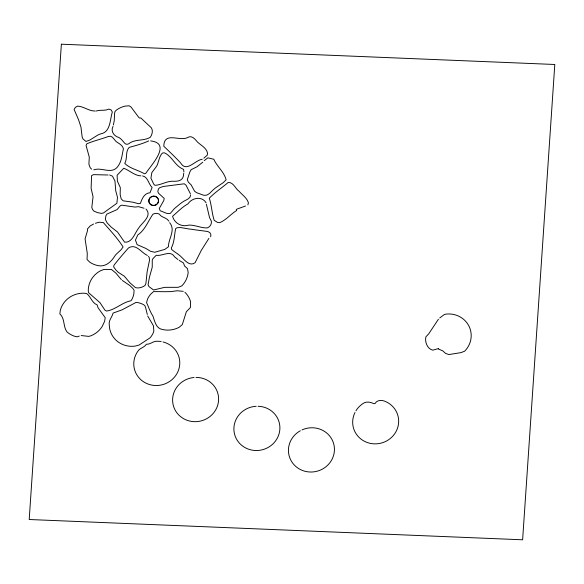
<?xml version="1.0" encoding="UTF-8"?>
<svg xmlns="http://www.w3.org/2000/svg" width="584" height="584" viewBox="0 0 584 584"><rect width="100%" height="100%" fill="white"/><g stroke="black" fill="none" stroke-linecap="round" stroke-linejoin="round"><path stroke-width="0.88" d="M183.916 171.973L183.588 169.397C175.025 166.104 172.309 156.388 164.359 152.804L162.673 152.971L161.359 154.191L159.695 157.468L157.549 164.221A11.205 10.716 -15.1 0 1 155.95 167.133L151.847 172.579L150.928 178.193L153.709 184.121L154.979 185.34C160.615 185.077 165.834 181.653 171.696 181.23C178.032 181.507 183.668 181.215 183.726 173.273M190.661 194.866C190.472 199.283 185.121 199.896 182.303 202.232A94.484 90.352 -15.1 0 1 180.273 203.714L174.361 208.649L170.375 213.35C166.688 214.481 163.608 211.62 160.198 210.795L159.293 208.408L163.732 200.648L164.221 198.421L158.447 193.143L157.826 191.472L158.125 190.004L158.622 188.661L159.885 187.595L163.33 186.464L184.281 183.792L186.062 185.237L190.369 193.713M210.663 236.797L210.875 234.498L209.809 232.607L207.773 231.498L193.706 229.643A25.579 24.462 -15.1 0 0 190.369 229.132A29.835 28.536 -15.1 0 1 186.756 228.592L180.587 227.548L177.083 227.716L175.674 228.636C174.236 235.038 174.565 241.827 171.368 247.937L171.587 249.419C174.871 252.339 179.135 254.405 182.201 257.814C185.551 261.128 190.107 266.501 195.129 262.669L201.224 250.507L208.889 238.374M247.901 204.918L248.412 202.677C246.886 197.815 242.36 195.012 239.075 191.282C235.243 188.574 233.52 182.208 228.213 182.442C222.015 187.756 214.846 192.443 209.298 198.195C211.685 205.4 211.824 213.16 214.197 220.314L217.642 222.489L219.767 222.65C226.293 219.905 230.695 214.145 236.629 210.496L236.25 209.634L236.892 209.123L245.506 205.999M113.332 124.976L114.238 120.8L114.573 113.405L115.099 111.369L116.464 110.055A23.075 22.068 -15.1 0 1 125.188 106.098L129.144 105.792L131.05 107.047L138.846 117.486L139.671 118.092L140.759 117.895L151.365 127.83C153.256 130.765 152.132 134.597 150.3 137.284C143.569 141.328 134.962 138.744 128.575 143.839A3.022 2.891 -15.1 0 1 124.633 143.131L121.815 139.905A11.884 11.366 -15.1 0 0 118.859 137.532C113.997 136.087 110.405 131.349 113.033 126.348M438.423 319.207L428.722 333.836L425.889 336.822C424.685 341.925 427.269 348.852 432.788 350.166L438.62 348.531L438.336 348.962L442.76 350.86L445.629 353.444L448.957 354.554L460.995 352.619L464.66 351.188A23.075 22.068 -15.1 0 0 468.996 326.186A23.075 22.068 -15.1 0 0 446.227 314.082L444.358 314.506L439.723 317.973M204.21 160.666L207.853 157.833L213.795 159.264C217 166.535 224.037 171.776 226.118 179.777L223.183 182.704L215.197 188.099A101.835 97.389 -15.1 0 0 212.401 190.581L209.532 193.457L207.152 194.939A6.577 6.293 -15.1 0 1 203.042 195.041L196.735 192.72L194.633 191.304L191.165 184.894L188.282 182.077L187.311 179.558L189.873 171.93L191.158 169.674L197.166 166.681L202.794 162.169M203.823 158.176L207.211 155.249L207.583 153.366C206.575 147.891 201.195 145.562 197.509 142.065C194.983 139.153 191.691 134.729 187.391 137.656C179.441 141.547 164.038 131.203 163.812 146.27C169.513 151.731 175.258 157.162 180.536 162.819C186.486 172.908 194.757 160.264 202.239 159.257M93.601 224.008L90.243 225.898L87.52 228.87L87.439 230.928L85.074 238.841L87.279 253.39L87.045 259.508L89.863 262.252A23.075 22.068 -15.1 0 0 98.638 265.713C105.529 266.976 111.288 261.814 114.647 256.252A15.556 14.877 -15.1 0 1 117.596 252.967L121.143 249.689L123.1 246.915C117.369 238.111 110.193 230.366 103.237 222.504L99.105 222.234L95.382 223.27M79.307 336.055L77.292 336.8L75.409 336.515A23.075 22.068 -15.1 0 1 67.138 332.07C62.875 326.668 65.218 318.827 59.86 313.9L60.32 310.243A23.075 22.068 -15.1 0 1 85.067 293.277L86.914 293.686C90.921 296.942 91.987 302.95 97.163 304.899L98.017 307.695L105.215 317.681L104.616 321.324L102.229 326.427A23.075 22.068 -15.1 0 1 90.542 335.924L88.68 336.384L81.176 335.537M148.672 140.912C142.481 143.781 135.795 145.599 129.254 147.35C125.1 151.446 127.684 158.439 124.757 163.396C129.962 168.615 138.196 170.046 144.467 173.791L145.686 173.455C151.183 164.995 172.09 143.423 150.65 140.905M93.768 169.871C101.331 166.987 110.595 174.09 116.902 167.615C121.727 162.352 121.852 155.293 123.436 148.796C122.574 145.109 118.968 143.591 116.194 141.613C113.887 139.488 112.354 135.108 108.434 136.444C101.353 139.131 93.812 140.788 86.834 143.795L86.067 145.452L89.286 157.162L88.907 164.228L90.206 167.747L91.637 169.185M96.214 111.018C100.353 109.5 104.74 111.215 108.821 109.091L111.048 109.85L112.34 111.967C109.909 119.384 110.661 131.977 101.025 133.787A13.695 13.096 -15.1 0 0 97.185 135.452L89.848 140.065L85.921 141.445L82.913 138.839L82.147 136.897L80.95 127.071L78.548 119.713L74.124 109.522L75.38 107.347L77.643 106.12C83.753 106.397 88.914 111.208 95.258 111.026M108.069 174.996L93.528 174.638L91.579 175.616L91.111 188.303L93.06 196.815L91.805 207.357L92.535 209.539L93.944 211.109L97.594 212.649L101.419 213.379L103.426 212.985L116.888 203.261L117.479 197.312L115.734 190.815L114.968 181.055L112.478 176.178L109.639 174.959M140.963 175.886C134.459 175.623 129.626 170.404 123.75 168.243L117.114 175.266L117.391 181.12L120.319 187.617L120.151 194.545L121.173 198.808L123.107 200.794L133.174 202.254L138.51 203.721L140.364 203.458C142.073 198.808 144.146 193.187 150.015 192.742L152.11 187.479C148.453 184.077 148.037 176.894 142.554 175.908M183.274 291.336L177.2 290.766L170.652 291.635A91.754 87.739 -15.1 0 0 166.323 291.701L153.563 291.599L150.745 294.132A23.075 22.068 -15.1 0 0 147.621 298.862L146.547 302.614C148.737 307.191 150.022 311.819 152.906 316.002C154.577 320.638 155.643 327.018 160.651 328.996A23.075 22.068 -15.1 0 0 179.31 327.208L182.332 324.514L186.369 311.71L190.472 307.469L190.574 301.702A23.075 22.068 -15.1 0 0 184.916 292.248M144.022 208.232L138.481 206.663L134.999 207.064L121.691 205.159L120.267 205.787L117.092 209.583L106.938 214.072L105.908 215.795L105.339 219.482L107.2 223.008L111.121 227.037L117.53 232.009L124.596 242.177C132.13 242.937 134.627 233.469 138.415 228.417C141.941 222.628 152.526 216.073 146 209.036M179.157 260.369L183.5 262.99L184.544 265.997L187.508 268.647L188.179 272.531A23.075 22.068 -15.1 0 1 181.836 285.883L178.178 287.321L164.666 287.343L153.592 289.985L149 286.649L148.059 284.853L149.446 277.159L152.249 267.173L152.256 260.157L152.877 258.719L156.22 255.303C162.556 256.405 170.324 249.631 174.616 256.894A165.447 158.22 -15.1 0 1 177.923 259.522M147.365 255.434C141.226 252.682 135.992 243.148 128.444 247.988C123.516 253.653 118.581 259.26 114.055 265.129L113.624 266.888L115.866 269.939L118.275 272.327L124.392 276.254L129.787 282.656L135.466 287.649C138.78 288.503 142.379 287.401 145.08 285.415L145.942 283.218L147.153 271.626L149.533 260.194L149.205 257.486L148.475 256.325M122.326 280.459L130.057 285.685L132.897 288.511L134.086 290.226L133.845 293.898A23.075 22.068 -15.1 0 1 132.02 299.198L130.969 300.753C122.085 302.432 115.26 309.907 106.507 311.053L104.923 310.119L100.025 302.716L88.571 292.679L88.272 290.876A23.075 22.068 -15.1 0 1 100.346 270.845L103.915 269.436L111.398 269.428L115.822 273.049L121.384 279.663M168.907 221.153C166.703 217.438 161.447 217.664 159.242 214.102L157.271 213.394L155.045 213.416L152.913 214.233C148.073 221.197 144.978 230.132 137.795 234.936L135.452 240.104L137.13 244.645L145.861 248.426L150.57 251.31L154.775 252.259L164.79 249.412L168.455 246.755C168.345 238.484 175.974 230.242 169.637 222.672M206.101 202.838C202.013 195.815 192.07 197.648 187.946 203.867C182.025 207.145 177.682 211.926 172.565 216.277C174.419 223.409 181.894 227.329 188.814 225.088C195.158 224.906 200.918 228.147 207.298 227.899C209.999 226.855 211.926 224.052 211.328 221.117L209.532 217.577L206.386 204.239M147.657 315.951L153.417 325.726L153.84 331.143L153.198 333.011A23.075 22.068 -15.1 0 1 150.146 337.778L139.065 345.042L135.371 346.057A23.075 22.068 -15.1 0 1 109.31 325.317C108.23 320.441 112.143 317.316 113.099 313.082L122.063 309.849L135.963 302.446L137.861 302.592A23.075 22.068 -15.1 0 1 143.241 304.483L144.774 305.534L145.584 307.454L147.299 314.491M354.992 412.486A23.075 22.068 -15.1 0 0 366.029 442.037A23.075 22.068 -15.1 0 0 396.755 430.131A23.075 22.068 -15.1 0 0 384.433 401.084C381.257 399.828 376.775 400.157 375.052 403.522L373.599 403.639C370.198 401.726 365.54 401.252 362.409 403.945A23.075 22.068 -15.1 0 0 355.911 410.837M302.052 429.897A23.075 22.068 -15.1 0 1 334.384 451.06A23.075 22.068 -15.1 0 1 299.008 468.784A23.075 22.068 -15.1 0 1 300.322 430.758M258.084 406.267A23.075 22.068 -15.1 0 1 276.546 439.482A23.075 22.068 -15.1 0 1 237.024 439.971A23.075 22.068 -15.1 0 1 256.157 406.289M163.067 341.969A23.075 22.068 -15.1 0 1 177.879 371.752A23.075 22.068 -15.1 0 1 144.905 382.6A23.075 22.068 -15.1 0 1 138.817 349.955C141.08 347.757 144.628 347.188 146.372 344.246C149.796 344.494 152.322 341.925 155.439 341.326A23.075 22.068 -15.1 0 1 161.191 341.574M196.005 377.41A23.075 22.068 -15.1 0 1 215.657 409.968A23.075 22.068 -15.1 0 1 176.142 411.764A23.075 22.068 -15.1 0 1 194.078 377.498M158.315 199.633A4.869 4.657 -15.1 0 1 152.512 205.517A4.869 4.657 -15.1 0 1 150 197.925A4.869 4.657 -15.1 0 1 158.191 199.261M158.395 199.341A4.869 4.657 -15.1 0 1 152.65 205.276A4.869 4.657 -15.1 0 1 150.066 197.706A4.869 4.657 -15.1 0 1 158.271 198.969M61.378 44.201L29.2 519.512L522.622 539.798L554.8 64.488L61.378 44.201"/></g></svg>
